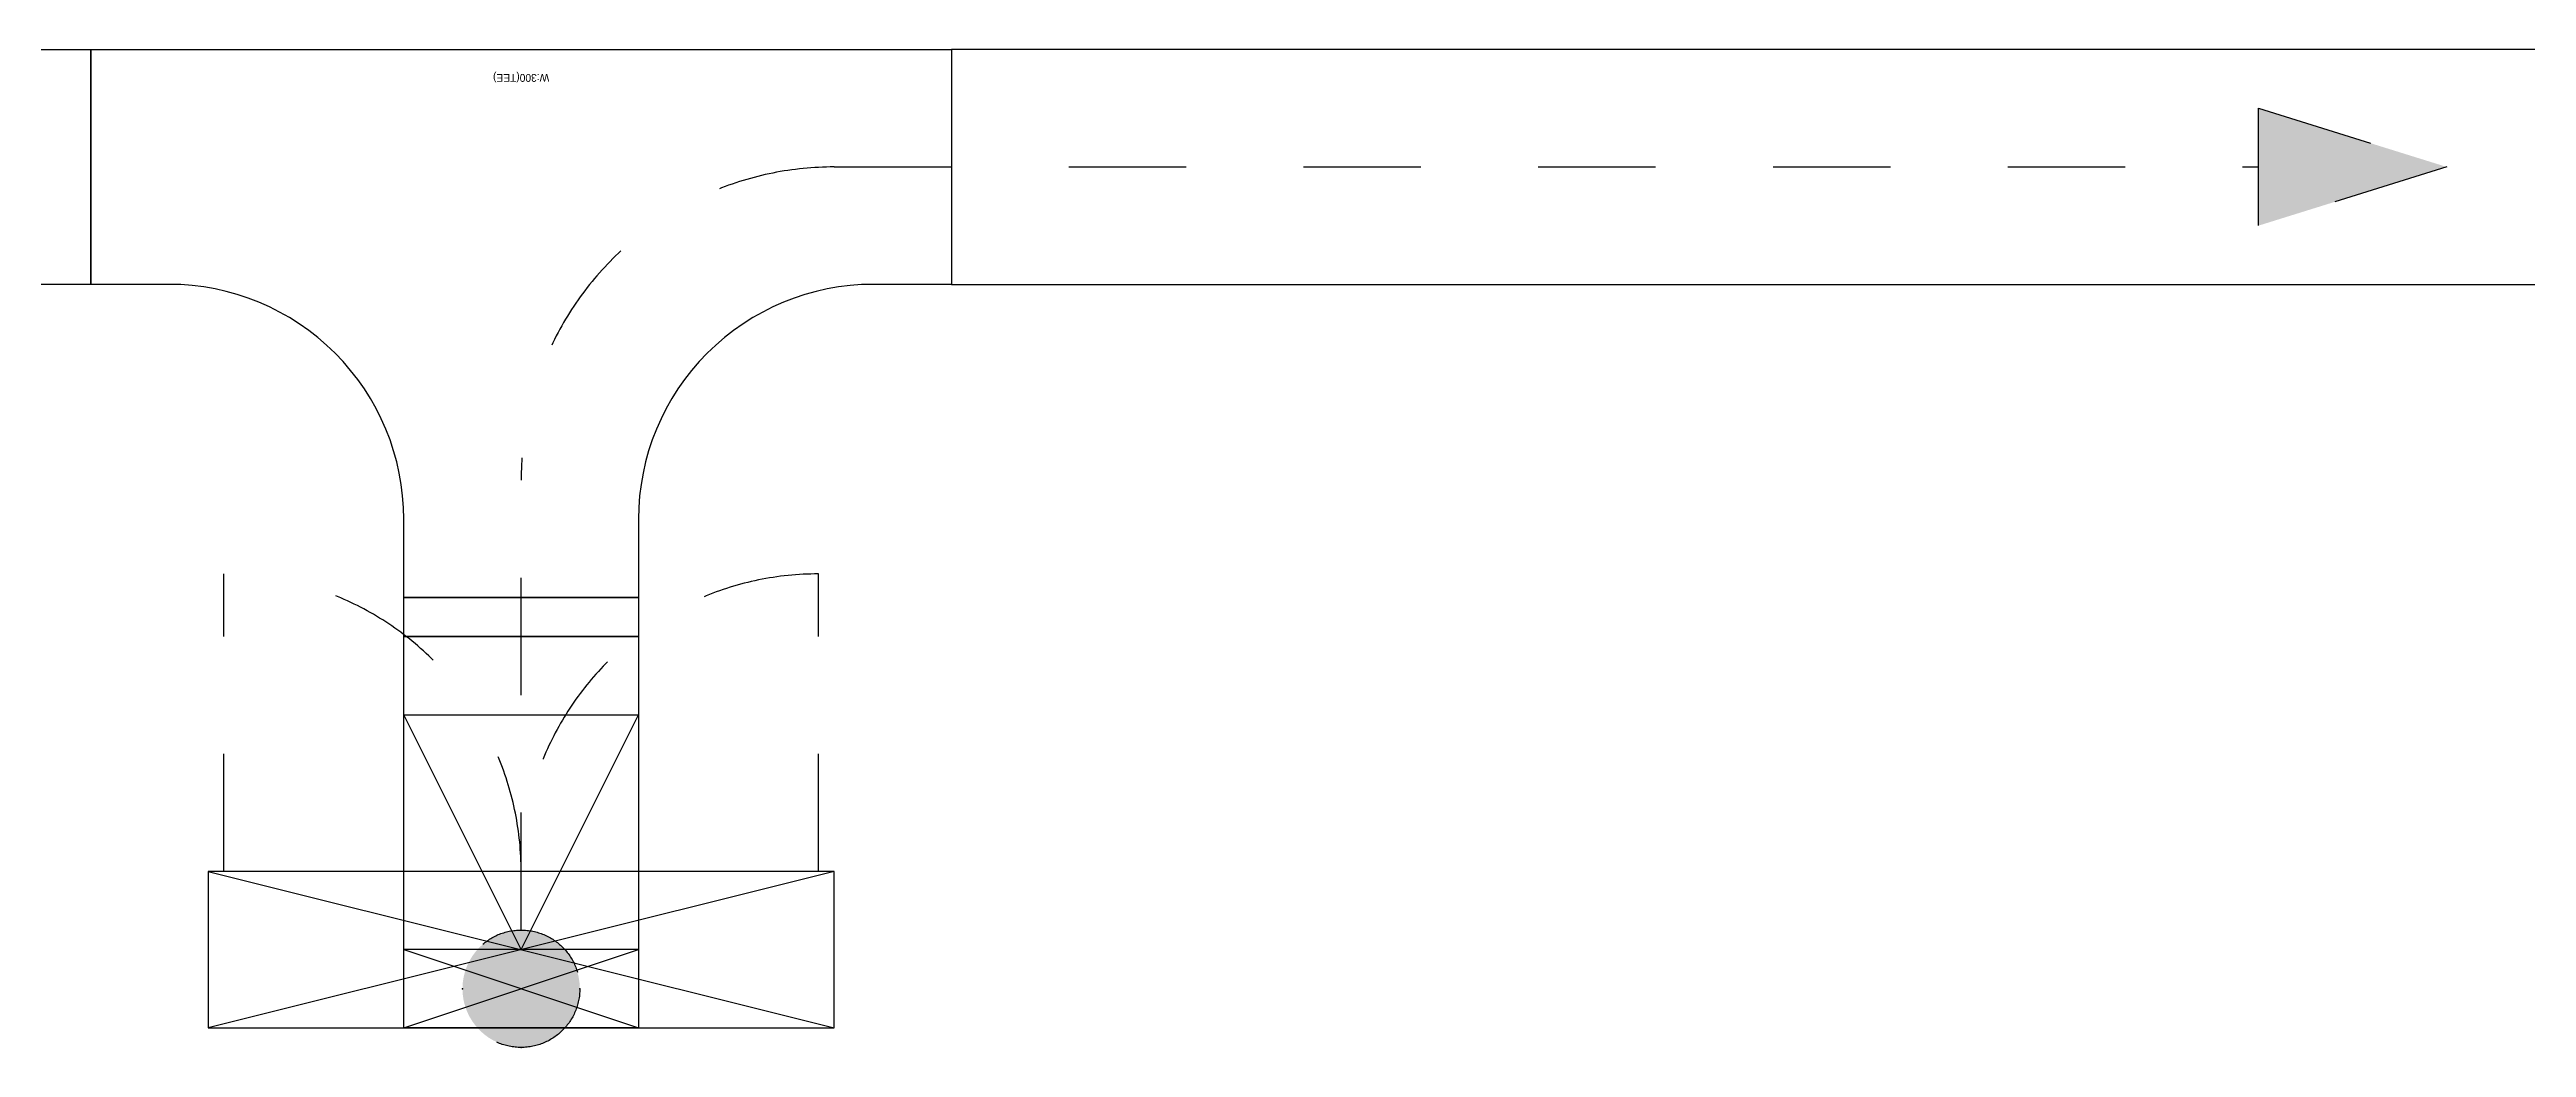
# Model space of a CAD drawing. Header units: millimetres. Extents: x -149088 to 500787, y -530175 to 1035835.
# Drawn here: x 291896 to 295062, y -323825 to -322550 of the extents above; entities that cross this region are included whole.
import ezdxf
from ezdxf.enums import TextEntityAlignment as Align
from ezdxf.xclip import XClip

# ---------------------------------------------------------------- set-up
doc = ezdxf.new("R2010")
doc.units = ezdxf.units.MM
doc.header["$LTSCALE"] = 150
doc.header["$XCLIPFRAME"] = 0
doc.linetypes.add('D1', pattern=[3, 1, -1, 1])
for name, color, linetype in [('------01 Motor Control Panel or Center', 4, 'Continuous'), ('-----00 LV_CABLE', 2, 'Continuous'), ('-----26 Electrical Cable Tray', 200, 'Continuous')]:
    doc.layers.add(name, color=color, linetype=linetype)
doc.styles.add('ELEC', font='')
doc.styles.get('ELEC').set_extended_font_data('Dotum')

# ---------------------------------------------------------------- blocks, each defined once
blk = doc.blocks.new('MCP_EQUIPMENT-2')
for p, q in [((200, 400), (0, -400)), ((200, -400), (0, 400))]:
    blk.add_line(p, q)
at = {"color": 1, "linetype": 'D1'}
for p, q in [((200, 380), (580, 380)), ((200, -380), (580, -380))]:
    blk.add_line(p, q, dxfattribs=at)
blk.add_lwpolyline([(200, 400), (0, 400), (0, -400), (200, -400)], close=True)
for centre, start, end in [((200, 380), 270, 0), ((200, -380), 0, 90)]:
    blk.add_arc(centre, 380, start, end, dxfattribs=at)
blk = doc.blocks.new('11')
at = {"linetype": 'D1'}
h = blk.add_hatch(color=256, dxfattribs=at)
edge = h.paths.add_edge_path()
edge.add_arc((0, 0), 75, 0, 360)
blk.add_circle((0, 0), 75, dxfattribs=at)
for p in [(0, 75), (-75, 0), (75, 0), (0, -75)]:
    blk.add_point(p, dxfattribs=at)
blk = doc.blocks.new('22')
at = {"linetype": 'D1'}
h = blk.add_hatch(color=0, dxfattribs=at)
h.dxf.hatch_style = 1
h.paths.add_polyline_path([(0, 0), (-240.6, 75), (-240.6, -75)])
at = {"color": 0, "linetype": 'D1'}
blk.add_lwpolyline([(-240.6, -75), (0, 0), (-240.6, 75)], close=True, dxfattribs=at)
blk = doc.blocks.new('TRAY(VERT)')
at = {"color": 0}
for p, q in [((0, 400), (0, 500)), ((0, 500), (300, 500)), ((300, 500), (300, 400)), ((0, 0), (0, 400)), ((300, 400), (300, 0)), ((300, 0), (0, 0))]:
    blk.add_line(p, q, dxfattribs=at)
at = {"color": 8}
for p, q in [((150, 100), (0, 400)), ((0, 400), (300, 400)), ((150, 100), (300, 400)), ((0, 100), (300, 0)), ((0, 0), (300, 100)), ((300, 100), (0, 100))]:
    blk.add_line(p, q, dxfattribs=at)
blk = doc.blocks.new('*U26')
at = {"color": 0}
blk.add_lwpolyline([(-1100, 0), (-1000, 0, 0.414214), (-700, 300), (-700, 400), (-400, 400), (-400, 300, 0.414214), (-100, 0), (0, 0), (0, -300), (-1100, -300)], format="xyb", close=True, dxfattribs=at)
at = {"color": 0, "style": 'ELEC'}
blk.add_text('W:300(TEE)', height=10, dxfattribs=at).set_placement((-550, -265), align=Align.MIDDLE)
blk = doc.blocks.new('SSH-20260429.172412')
at = {"layer": '-----00 LV_CABLE', "linetype": 'D1'}
blk.add_lwpolyline([(99828.8, 63605), (99828.8, 64180, -0.414214), (100228.8, 64580), (102049.3, 64580)], format="xyb", dxfattribs=at)
at = {"layer": '-----26 Electrical Cable Tray'}
for points in [[(99278.8, 64430), (79529.8, 64430), (79529.8, 64730), (99278.8, 64730)], [(100378.8, 64430), (110830.2, 64430), (110830.2, 64730), (100378.8, 64730)]]:
    blk.add_lwpolyline(points, close=True, dxfattribs=at)
at = {"layer": '-----26 Electrical Cable Tray', "elevation": 0}
blk.add_lwpolyline([(99678.8, 64030), (99978.8, 64030), (99978.8, 63980), (99678.8, 63980)], close=True, dxfattribs=at)
at = {"layer": '------01 Motor Control Panel or Center', "rotation": 89.99999999999999}
blk.add_blockref('MCP_EQUIPMENT-2', (99828.8, 63480), dxfattribs=at)
blk.add_blockref('MCP_EQUIPMENT-2', (99828.8, 63480), dxfattribs=at)
at = {"layer": '-----00 LV_CABLE', "linetype": 'D1', "xscale": -1, "rotation": 180}
blk.add_blockref('22', (102289.9, 64580), dxfattribs=at)
at = {"layer": '-----00 LV_CABLE', "linetype": 'D1'}
blk.add_blockref('11', (99828.8, 63530), dxfattribs=at)
at = {"layer": '-----26 Electrical Cable Tray', "rotation": 179.9999999999999}
blk.add_blockref('*U26', (99278.8, 64430), dxfattribs=at)
blk.add_blockref('*U26', (99278.8, 64430), dxfattribs=at)
at = {"layer": '-----26 Electrical Cable Tray'}
blk.add_blockref('TRAY(VERT)', (99678.8, 63480), dxfattribs=at)
blk.add_blockref('TRAY(VERT)', (99678.8, 63480), dxfattribs=at)

msp = doc.modelspace()

# ---------------------------------------------------------------- block references
ref = msp.add_blockref('SSH-20260429.172412', (192670.2, -387280))
XClip(ref).set_block_clipping_path([(64279.7542057556, 38429.9941674445), (169279.7542057556, 112429.9941674445)])

doc.saveas('drawing.dxf')
